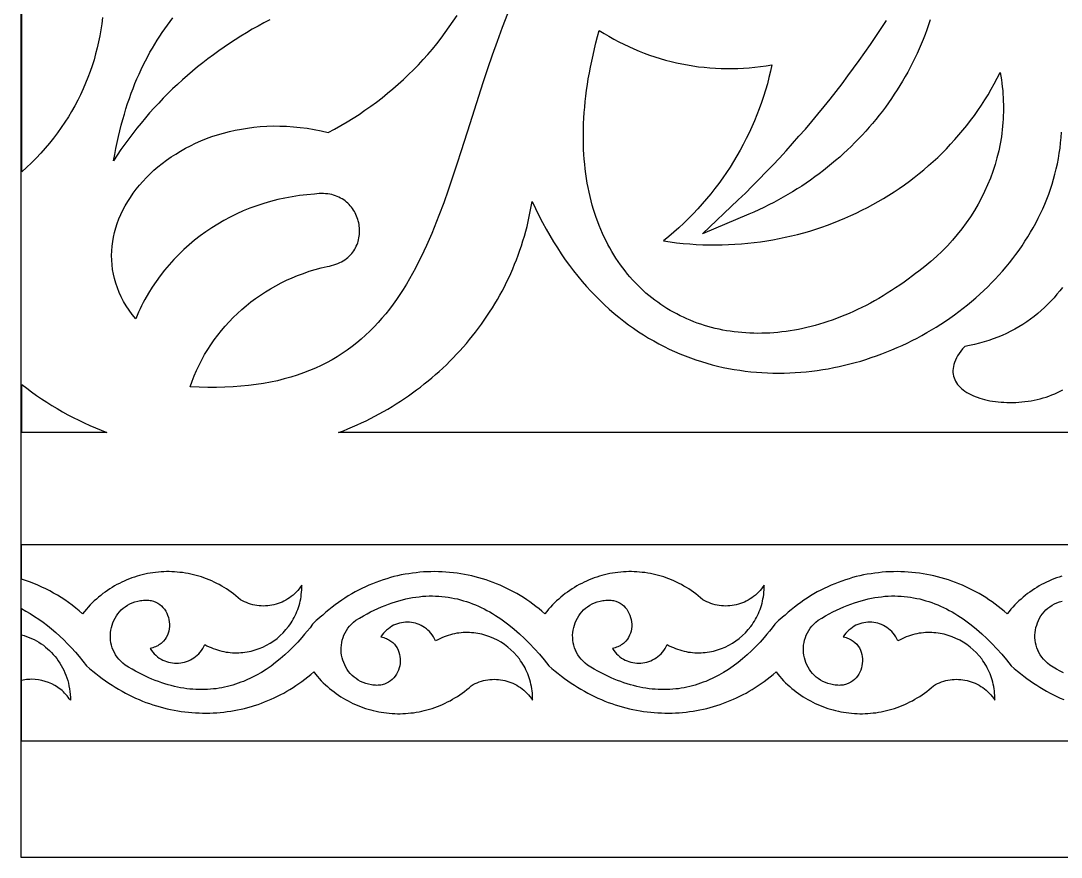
# Model space of a CAD drawing. Extents: x -445 to 570, y -1313 to 85.
# Drawn here: x -445 to -328.7, y -85 to 8.6 of the extents above; entities that cross this region are included whole.
import ezdxf

# ---------------------------------------------------------------- set-up
doc = ezdxf.new("R2010")
doc.units = 0
doc.layers.add('LAYER_1', color=18, linetype='CONTINUOUS')

msp = doc.modelspace()

# ---------------------------------------------------------------- linework, layer by layer
at = {"layer": 'LAYER_1'}
for points in [[(-445, -85), (445, -85), (445, 85), (-445, 85)], [(-380.31, 7.48), (-379.78, 7.14), (-379.24, 6.82), (-378.69, 6.51), (-378.14, 6.21), (-377.58, 5.93), (-377.02, 5.66), (-376.44, 5.4), (-375.87, 5.16), (-375.28, 4.93), (-374.69, 4.72), (-374.1, 4.52), (-373.5, 4.33), (-372.9, 4.16), (-372.29, 4), (-371.68, 3.86), (-371.07, 3.73), (-370.45, 3.61), (-369.84, 3.51), (-369.21, 3.42), (-368.59, 3.35), (-367.96, 3.29), (-367.33, 3.25), (-366.7, 3.22), (-366.07, 3.21), (-365.44, 3.21), (-364.81, 3.22), (-364.18, 3.26), (-363.54, 3.3), (-362.91, 3.36), (-362.28, 3.44), (-361.65, 3.53), (-361.02, 3.63), (-361.17, 2.92), (-361.34, 2.2), (-361.52, 1.49), (-361.72, 0.79), (-361.94, 0.09), (-362.17, -0.6), (-362.42, -1.29), (-362.68, -1.97), (-362.96, -2.65), (-363.25, -3.31), (-363.55, -3.98), (-363.87, -4.63), (-364.21, -5.28), (-364.55, -5.93), (-364.92, -6.56), (-365.29, -7.19), (-365.68, -7.81), (-366.09, -8.43), (-366.51, -9.03), (-366.94, -9.63), (-367.38, -10.22), (-367.84, -10.8), (-368.31, -11.37), (-368.8, -11.93), (-369.29, -12.48), (-369.8, -13.03), (-370.32, -13.56), (-370.86, -14.08), (-371.4, -14.6), (-371.96, -15.1), (-372.53, -15.59), (-373.12, -16.07), (-372.39, -16.18), (-371.66, -16.27), (-370.93, -16.35), (-370.2, -16.41), (-369.47, -16.46), (-368.74, -16.49), (-368.02, -16.51), (-367.29, -16.51), (-366.57, -16.51), (-365.85, -16.48), (-365.14, -16.45), (-364.42, -16.4), (-363.71, -16.33), (-363, -16.25), (-362.3, -16.16), (-361.59, -16.06), (-360.89, -15.94), (-360.2, -15.81), (-359.51, -15.66), (-358.82, -15.51), (-358.13, -15.34), (-357.45, -15.15), (-356.78, -14.96), (-356.11, -14.75), (-355.44, -14.53), (-354.78, -14.3), (-354.13, -14.05), (-353.48, -13.79), (-352.84, -13.52), (-352.2, -13.24), (-351.57, -12.95), (-350.95, -12.64), (-350.33, -12.33), (-349.72, -12), (-349.11, -11.66), (-348.52, -11.31), (-347.93, -10.94), (-347.34, -10.57), (-346.77, -10.19), (-346.2, -9.79), (-345.64, -9.38), (-345.09, -8.97), (-344.55, -8.54), (-344.02, -8.1), (-343.5, -7.65), (-342.98, -7.19), (-342.47, -6.72), (-341.98, -6.24), (-341.49, -5.75), (-341.02, -5.25), (-340.55, -4.73), (-340.09, -4.21), (-339.65, -3.68), (-339.21, -3.14), (-338.79, -2.59), (-338.37, -2.04), (-337.97, -1.47), (-337.58, -0.89), (-337.2, -0.3), (-336.84, 0.29), (-336.48, 0.9), (-336.14, 1.51), (-335.81, 2.13), (-335.49, 2.76), (-335.42, 2.36), (-335.35, 1.96), (-335.3, 1.56), (-335.25, 1.16), (-335.2, 0.76), (-335.17, 0.36), (-335.14, -0.04), (-335.13, -0.44), (-335.11, -0.84), (-335.11, -1.25), (-335.12, -1.65), (-335.13, -2.04), (-335.15, -2.44), (-335.17, -2.84), (-335.21, -3.24), (-335.25, -3.64), (-335.3, -4.03), (-335.35, -4.43), (-335.49, -5.21), (-335.65, -5.99), (-335.84, -6.77), (-336.06, -7.53), (-336.31, -8.29), (-336.58, -9.05), (-336.89, -9.79), (-337.22, -10.53), (-337.58, -11.25), (-337.96, -11.97), (-338.37, -12.67), (-338.81, -13.36), (-339.28, -14.04), (-339.77, -14.71), (-340.28, -15.36), (-340.82, -15.99), (-341.39, -16.62), (-341.98, -17.22), (-342.6, -17.81), (-343.24, -18.38), (-343.9, -18.93), (-344.59, -19.47), (-344.94, -19.73), (-345.3, -19.98), (-345.77, -20.33), (-346.23, -20.67), (-346.7, -21), (-347.17, -21.32), (-347.64, -21.63), (-348.11, -21.93), (-348.58, -22.22), (-349.06, -22.5), (-349.53, -22.77), (-350, -23.03), (-350.48, -23.28), (-350.95, -23.52), (-351.43, -23.75), (-351.9, -23.97), (-352.38, -24.18), (-352.85, -24.38), (-353.33, -24.57), (-353.8, -24.75), (-354.27, -24.93), (-354.75, -25.09), (-355.22, -25.24), (-355.69, -25.38), (-356.16, -25.52), (-356.63, -25.64), (-357.1, -25.76), (-357.56, -25.86), (-358.03, -25.96), (-358.5, -26.05), (-358.96, -26.12), (-359.42, -26.19), (-359.88, -26.25), (-360.34, -26.3), (-360.79, -26.34), (-361.25, -26.37), (-361.7, -26.39), (-362.15, -26.4), (-362.6, -26.41), (-363.04, -26.4), (-363.49, -26.39), (-363.93, -26.36), (-364.36, -26.33), (-364.8, -26.29), (-365.23, -26.24), (-365.66, -26.18), (-366.08, -26.11), (-366.51, -26.04), (-366.92, -25.95), (-367.34, -25.85), (-367.75, -25.75), (-368.16, -25.64), (-368.56, -25.52), (-368.97, -25.39), (-369.36, -25.25), (-369.75, -25.1), (-370.14, -24.95), (-370.53, -24.79), (-370.91, -24.61), (-371.28, -24.43), (-371.65, -24.24), (-372.02, -24.05), (-372.38, -23.84), (-372.74, -23.63), (-373.09, -23.4), (-373.44, -23.17), (-373.78, -22.93), (-374.11, -22.69), (-374.44, -22.43), (-374.77, -22.17), (-375.09, -21.9), (-375.4, -21.62), (-375.71, -21.33), (-376.01, -21.03), (-376.31, -20.73), (-376.6, -20.42), (-376.88, -20.1), (-377.16, -19.77), (-377.43, -19.43), (-377.69, -19.09), (-377.95, -18.74), (-378.2, -18.38), (-378.45, -18.01), (-378.68, -17.63), (-378.91, -17.25), (-379.14, -16.86), (-379.35, -16.46), (-379.56, -16.06), (-379.76, -15.64), (-379.95, -15.22), (-380.14, -14.79), (-380.32, -14.36), (-380.49, -13.92), (-380.65, -13.46), (-380.8, -13.01), (-380.95, -12.54), (-381.09, -12.07), (-381.22, -11.59), (-381.34, -11.1), (-381.45, -10.6), (-381.55, -10.1), (-381.65, -9.59), (-381.73, -9.08), (-381.81, -8.55), (-381.88, -8.02), (-381.94, -7.48), (-381.99, -6.94), (-382.03, -6.39), (-382.06, -5.83), (-382.08, -5.26), (-382.09, -4.69), (-382.09, -4.11), (-382.08, -3.52), (-382.06, -2.93), (-382.03, -2.33), (-381.99, -1.72), (-381.94, -1.1), (-381.88, -0.48), (-381.81, 0.14), (-381.73, 0.78), (-381.64, 1.42), (-381.54, 2.07), (-381.42, 2.72), (-381.3, 3.38), (-381.16, 4.05), (-381.01, 4.72), (-380.86, 5.4), (-380.69, 6.09), (-380.5, 6.78)], [(-435.37, -37.49), (-444.87, -37.49), (-444.87, -32.13), (-444.34, -32.55), (-443.79, -32.96), (-443.23, -33.36), (-442.67, -33.74), (-442.1, -34.12), (-441.52, -34.48), (-440.93, -34.83), (-440.34, -35.18), (-439.74, -35.51), (-439.14, -35.83), (-438.52, -36.13), (-437.9, -36.43), (-437.28, -36.71), (-436.65, -36.99), (-436.01, -37.25)], [(-444.94, -60.12), (-444.64, -60.2), (-444.35, -60.3), (-444.07, -60.41), (-443.79, -60.53), (-443.51, -60.66), (-443.25, -60.81), (-442.99, -60.96), (-442.73, -61.13), (-442.48, -61.3), (-442.25, -61.49), (-442.01, -61.68), (-441.79, -61.88), (-441.58, -62.1), (-441.37, -62.32), (-441.17, -62.55), (-440.98, -62.78), (-440.81, -63.03), (-440.64, -63.28), (-440.48, -63.54), (-440.33, -63.81), (-440.19, -64.08), (-440.07, -64.36), (-439.95, -64.65), (-439.85, -64.94), (-439.75, -65.24), (-439.67, -65.54), (-439.61, -65.85), (-439.55, -66.16), (-439.51, -66.48), (-439.48, -66.8), (-439.46, -67.13), (-439.46, -67.45), (-439.58, -67.28), (-439.7, -67.11), (-439.83, -66.95), (-439.96, -66.8), (-440.1, -66.65), (-440.24, -66.51), (-440.39, -66.37), (-440.54, -66.25), (-440.7, -66.12), (-440.86, -66.01), (-441.02, -65.9), (-441.19, -65.8), (-441.53, -65.61), (-441.89, -65.46), (-442.26, -65.33), (-442.63, -65.23), (-443.01, -65.16), (-443.39, -65.12), (-443.78, -65.1), (-443.98, -65.11), (-444.17, -65.12), (-444.36, -65.14), (-444.56, -65.17), (-444.75, -65.2), (-444.94, -65.25)]]:
    msp.add_lwpolyline(points, close=True, dxfattribs=at)
for points in [[(-435.87, 8.91), (-435.95, 8.23), (-436.05, 7.55), (-436.17, 6.87), (-436.3, 6.2), (-436.46, 5.53), (-436.63, 4.86), (-436.81, 4.19), (-437.02, 3.53), (-437.25, 2.87), (-437.49, 2.22), (-437.75, 1.57), (-438.03, 0.93), (-438.32, 0.29), (-438.64, -0.34), (-438.97, -0.96), (-439.32, -1.58), (-439.68, -2.19), (-440.07, -2.8), (-440.47, -3.39), (-440.89, -3.98), (-441.33, -4.56), (-441.79, -5.14), (-442.27, -5.7), (-442.76, -6.25), (-443.27, -6.8), (-443.8, -7.33), (-444.35, -7.85), (-444.87, -8.33), (-444.87, 31.62)], [(-390.57, 9.32), (-391.17, 7.79), (-391.74, 6.25), (-392.29, 4.71), (-392.82, 3.17), (-393.33, 1.63), (-393.83, 0.09), (-394.8, -2.97), (-395.75, -5.99), (-396.23, -7.48), (-396.71, -8.94), (-397.21, -10.39), (-397.71, -11.81), (-398.24, -13.21), (-398.5, -13.9), (-398.78, -14.58), (-399.05, -15.25), (-399.34, -15.92), (-399.63, -16.58), (-399.93, -17.22), (-400.23, -17.86), (-400.55, -18.49), (-400.87, -19.11), (-401.2, -19.72), (-401.54, -20.32), (-401.88, -20.91), (-402.24, -21.49), (-402.61, -22.06), (-402.99, -22.62), (-403.37, -23.16), (-403.78, -23.69), (-404.19, -24.21), (-404.61, -24.72), (-405.05, -25.21), (-405.5, -25.69), (-405.96, -26.16), (-406.44, -26.61), (-406.93, -27.05), (-407.44, -27.47), (-407.96, -27.88), (-408.49, -28.28), (-409.05, -28.66), (-409.62, -29.02), (-410.2, -29.36), (-410.8, -29.69), (-411.42, -30.01), (-412.06, -30.3), (-412.72, -30.58), (-413.39, -30.84), (-414.09, -31.08), (-414.8, -31.31), (-415.54, -31.51), (-416.29, -31.7), (-417.07, -31.86), (-417.86, -32.01), (-418.68, -32.14), (-419.52, -32.24), (-420.38, -32.33), (-421.27, -32.4), (-422.18, -32.44), (-423.11, -32.46), (-424.07, -32.46), (-425.05, -32.44), (-426.06, -32.4), (-425.84, -31.77), (-425.6, -31.16), (-425.34, -30.55), (-425.06, -29.95), (-424.76, -29.37), (-424.44, -28.79), (-424.1, -28.23), (-423.75, -27.68), (-423.37, -27.14), (-422.98, -26.62), (-422.57, -26.1), (-422.15, -25.6), (-421.71, -25.12), (-421.25, -24.65), (-420.78, -24.19), (-420.29, -23.75), (-419.79, -23.32), (-419.27, -22.9), (-418.74, -22.51), (-418.2, -22.13), (-417.64, -21.76), (-417.07, -21.41), (-416.49, -21.08), (-415.89, -20.77), (-415.29, -20.47), (-414.67, -20.2), (-414.04, -19.94), (-413.4, -19.7), (-412.75, -19.47), (-412.1, -19.27), (-411.43, -19.09), (-410.75, -18.93), (-410.49, -18.88), (-410.24, -18.82), (-410, -18.76), (-409.76, -18.68), (-409.54, -18.6), (-409.33, -18.5), (-409.13, -18.4), (-408.94, -18.29), (-408.76, -18.17), (-408.59, -18.05), (-408.43, -17.91), (-408.27, -17.77), (-408.13, -17.63), (-408, -17.48), (-407.88, -17.32), (-407.76, -17.16), (-407.66, -17), (-407.56, -16.83), (-407.48, -16.66), (-407.4, -16.48), (-407.33, -16.3), (-407.28, -16.12), (-407.23, -15.93), (-407.19, -15.74), (-407.15, -15.55), (-407.13, -15.36), (-407.12, -15.17), (-407.11, -14.98), (-407.12, -14.79), (-407.13, -14.6), (-407.15, -14.41), (-407.18, -14.22), (-407.21, -14.03), (-407.26, -13.84), (-407.31, -13.66), (-407.38, -13.47), (-407.45, -13.29), (-407.52, -13.12), (-407.61, -12.94), (-407.7, -12.77), (-407.81, -12.61), (-407.92, -12.45), (-408.03, -12.29), (-408.16, -12.14), (-408.29, -12), (-408.43, -11.86), (-408.58, -11.73), (-408.73, -11.6), (-408.89, -11.48), (-409.06, -11.37), (-409.24, -11.27), (-409.42, -11.18), (-409.62, -11.09), (-409.81, -11.02), (-410.02, -10.95), (-410.23, -10.89), (-410.45, -10.85), (-410.67, -10.81), (-410.91, -10.79), (-411.14, -10.77), (-411.39, -10.77), (-411.64, -10.78), (-411.9, -10.8), (-412.16, -10.84), (-413, -10.91), (-413.83, -11), (-414.65, -11.12), (-415.46, -11.27), (-416.27, -11.45), (-417.06, -11.66), (-417.84, -11.88), (-418.62, -12.14), (-419.38, -12.42), (-420.12, -12.72), (-420.86, -13.05), (-421.58, -13.41), (-422.29, -13.78), (-422.98, -14.18), (-423.65, -14.6), (-424.31, -15.05), (-424.95, -15.51), (-425.58, -16), (-426.19, -16.5), (-426.77, -17.03), (-427.34, -17.58), (-427.89, -18.14), (-428.42, -18.73), (-428.93, -19.33), (-429.41, -19.96), (-429.88, -20.6), (-430.32, -21.25), (-430.73, -21.93), (-431.12, -22.62), (-431.31, -22.97), (-431.49, -23.32), (-431.66, -23.68), (-431.83, -24.04), (-431.99, -24.41), (-432.14, -24.78), (-432.53, -24.3), (-432.89, -23.82), (-433.21, -23.33), (-433.5, -22.83), (-433.77, -22.33), (-434, -21.82), (-434.2, -21.31), (-434.38, -20.8), (-434.52, -20.29), (-434.64, -19.77), (-434.73, -19.25), (-434.8, -18.73), (-434.83, -18.22), (-434.84, -17.7), (-434.83, -17.18), (-434.79, -16.66), (-434.72, -16.14), (-434.63, -15.63), (-434.51, -15.12), (-434.37, -14.61), (-434.21, -14.11), (-434.02, -13.61), (-433.81, -13.12), (-433.58, -12.63), (-433.32, -12.15), (-433.04, -11.67), (-432.75, -11.2), (-432.43, -10.74), (-432.09, -10.29), (-431.73, -9.85), (-431.36, -9.41), (-430.96, -8.99), (-430.54, -8.58), (-430.11, -8.17), (-429.66, -7.78), (-429.19, -7.4), (-428.7, -7.04), (-428.2, -6.68), (-427.68, -6.35), (-427.14, -6.02), (-426.59, -5.71), (-426.03, -5.42), (-425.45, -5.14), (-424.85, -4.88), (-424.25, -4.63), (-423.62, -4.4), (-422.99, -4.19), (-422.34, -4), (-421.68, -3.83), (-421.01, -3.68), (-420.33, -3.55), (-419.64, -3.44), (-418.93, -3.35), (-418.22, -3.28), (-417.5, -3.24), (-416.76, -3.21), (-416.02, -3.22), (-415.27, -3.24), (-414.52, -3.29), (-413.75, -3.37), (-412.98, -3.47), (-412.2, -3.6), (-411.41, -3.75), (-410.62, -3.94), (-409.91, -3.56), (-409.21, -3.16), (-408.52, -2.76), (-407.84, -2.34), (-407.17, -1.91), (-406.52, -1.46), (-405.87, -1.01), (-405.23, -0.54), (-404.6, -0.06), (-403.99, 0.44), (-403.38, 0.94), (-402.79, 1.46), (-402.21, 1.99), (-401.64, 2.53), (-401.08, 3.08), (-400.54, 3.64), (-400.01, 4.21), (-399.49, 4.8), (-398.98, 5.39), (-398.49, 5.99), (-398.01, 6.61), (-397.54, 7.23), (-397.09, 7.86), (-396.65, 8.51), (-396.22, 9.16)], [(-417.15, 8.67), (-417.81, 8.32), (-418.47, 7.97), (-419.12, 7.6), (-419.76, 7.22), (-420.4, 6.84), (-421.03, 6.44), (-421.65, 6.03), (-422.26, 5.62), (-422.87, 5.19), (-423.47, 4.75), (-424.07, 4.31), (-424.66, 3.86), (-425.24, 3.39), (-425.81, 2.92), (-426.37, 2.44), (-426.93, 1.94), (-427.48, 1.44), (-428.02, 0.93), (-428.55, 0.42), (-429.07, -0.11), (-429.58, -0.65), (-430.09, -1.19), (-430.59, -1.75), (-431.07, -2.31), (-431.55, -2.88), (-432.02, -3.46), (-432.48, -4.05), (-432.93, -4.64), (-433.37, -5.25), (-433.8, -5.86), (-434.22, -6.48), (-434.63, -7.11), (-434.5, -6.41), (-434.37, -5.73), (-434.23, -5.06), (-434.08, -4.4), (-433.92, -3.76), (-433.76, -3.12), (-433.59, -2.5), (-433.42, -1.89), (-433.24, -1.29), (-433.05, -0.7), (-432.85, -0.13), (-432.65, 0.44), (-432.44, 0.99), (-432.23, 1.53), (-432.01, 2.07), (-431.78, 2.59), (-431.55, 3.1), (-431.31, 3.6), (-431.06, 4.09), (-430.81, 4.57), (-430.56, 5.04), (-430.29, 5.5), (-430.02, 5.95), (-429.75, 6.4), (-429.47, 6.83), (-429.18, 7.25), (-428.89, 7.67), (-428.6, 8.08), (-428.3, 8.48), (-427.99, 8.87)], [(-343.3, 8.65), (-343.49, 8.1), (-343.68, 7.55), (-343.88, 7.01), (-344.09, 6.47), (-344.31, 5.94), (-344.54, 5.41), (-344.78, 4.88), (-345.03, 4.36), (-345.28, 3.84), (-345.55, 3.33), (-345.82, 2.82), (-346.1, 2.31), (-346.39, 1.81), (-346.69, 1.32), (-347, 0.83), (-347.32, 0.34), (-347.64, -0.14), (-347.97, -0.62), (-348.31, -1.09), (-348.66, -1.55), (-349.02, -2.01), (-349.38, -2.47), (-349.75, -2.92), (-350.13, -3.36), (-350.52, -3.8), (-350.91, -4.23), (-351.31, -4.65), (-351.72, -5.07), (-352.14, -5.49), (-352.56, -5.89), (-352.99, -6.29), (-353.43, -6.69), (-353.88, -7.08), (-354.33, -7.46), (-354.79, -7.83), (-355.25, -8.2), (-355.73, -8.56), (-356.21, -8.91), (-356.69, -9.26), (-357.18, -9.6), (-357.68, -9.93), (-358.19, -10.26), (-358.7, -10.58), (-359.22, -10.89), (-359.74, -11.19), (-360.27, -11.48), (-360.81, -11.77), (-361.35, -12.05), (-361.9, -12.32), (-362.46, -12.58), (-363.02, -12.84), (-363.58, -13.08), (-368.76, -15.29), (-364.77, -11.47), (-363.98, -10.71), (-363.2, -9.94), (-362.43, -9.16), (-361.67, -8.38), (-360.91, -7.59), (-360.17, -6.8), (-359.43, -5.99), (-358.7, -5.19), (-357.98, -4.37), (-357.27, -3.55), (-356.56, -2.72), (-355.87, -1.89), (-355.18, -1.05), (-354.5, -0.2), (-353.83, 0.65), (-353.17, 1.51), (-352.52, 2.38), (-351.88, 3.25), (-351.25, 4.13), (-350.62, 5.01), (-350, 5.9), (-349.4, 6.79), (-348.8, 7.69), (-348.21, 8.6)], [(-255.51, -37.49), (-409.46, -37.5), (-408.93, -37.3), (-408.42, -37.09), (-407.9, -36.87), (-407.4, -36.65), (-406.89, -36.42), (-406.39, -36.18), (-405.89, -35.93), (-405.4, -35.68), (-404.92, -35.41), (-404.43, -35.15), (-403.95, -34.87), (-403.48, -34.59), (-403.01, -34.3), (-402.55, -34), (-402.09, -33.69), (-401.64, -33.38), (-401.19, -33.07), (-400.75, -32.74), (-400.31, -32.41), (-399.88, -32.07), (-399.46, -31.73), (-399.04, -31.38), (-398.62, -31.02), (-398.21, -30.66), (-397.81, -30.29), (-397.41, -29.91), (-397.03, -29.53), (-396.64, -29.14), (-396.26, -28.75), (-395.89, -28.35), (-395.53, -27.94), (-395.17, -27.53), (-394.82, -27.11), (-394.48, -26.69), (-394.14, -26.26), (-393.81, -25.82), (-393.49, -25.38), (-393.17, -24.94), (-392.87, -24.49), (-392.57, -24.03), (-392.27, -23.57), (-391.99, -23.1), (-391.71, -22.63), (-391.44, -22.15), (-391.18, -21.67), (-390.92, -21.19), (-390.68, -20.69), (-390.44, -20.2), (-390.21, -19.7), (-389.99, -19.19), (-389.78, -18.68), (-389.57, -18.17), (-389.38, -17.65), (-389.19, -17.12), (-389.02, -16.6), (-388.85, -16.06), (-388.69, -15.53), (-388.54, -14.99), (-388.39, -14.44), (-388.26, -13.89), (-388.14, -13.34), (-388.03, -12.78), (-387.92, -12.22), (-387.83, -11.66), (-387.45, -12.46), (-387.07, -13.24), (-386.67, -14), (-386.27, -14.74), (-385.85, -15.46), (-385.43, -16.16), (-385, -16.85), (-384.56, -17.52), (-384.11, -18.17), (-383.65, -18.8), (-383.18, -19.41), (-382.71, -20.01), (-382.23, -20.59), (-381.74, -21.15), (-381.24, -21.7), (-380.74, -22.22), (-380.23, -22.74), (-379.71, -23.23), (-379.19, -23.71), (-378.66, -24.17), (-378.13, -24.61), (-377.58, -25.04), (-377.04, -25.45), (-376.49, -25.84), (-375.93, -26.22), (-375.37, -26.59), (-374.8, -26.93), (-374.23, -27.26), (-373.65, -27.58), (-373.07, -27.88), (-372.48, -28.17), (-371.9, -28.44), (-371.3, -28.69), (-370.71, -28.93), (-370.11, -29.16), (-369.51, -29.37), (-368.9, -29.57), (-368.3, -29.75), (-367.69, -29.92), (-367.08, -30.07), (-366.46, -30.21), (-365.85, -30.33), (-365.23, -30.45), (-364.61, -30.54), (-363.99, -30.63), (-363.37, -30.7), (-362.75, -30.76), (-362.13, -30.8), (-361.51, -30.83), (-360.89, -30.85), (-360.27, -30.86), (-359.64, -30.85), (-359.02, -30.83), (-358.4, -30.8), (-357.78, -30.76), (-357.16, -30.7), (-356.55, -30.63), (-355.93, -30.55), (-355.32, -30.46), (-354.7, -30.36), (-354.09, -30.24), (-353.48, -30.12), (-352.88, -29.98), (-352.28, -29.83), (-351.68, -29.67), (-351.08, -29.5), (-350.49, -29.32), (-349.9, -29.12), (-349.31, -28.92), (-348.73, -28.71), (-348.15, -28.48), (-347.58, -28.25), (-347.01, -28), (-346.44, -27.75), (-345.88, -27.49), (-345.33, -27.21), (-344.78, -26.93), (-344.23, -26.64), (-343.7, -26.33), (-343.16, -26.02), (-342.64, -25.7), (-342.12, -25.37), (-341.61, -25.03), (-341.1, -24.69), (-340.6, -24.33), (-340.11, -23.97), (-339.62, -23.6), (-339.15, -23.21), (-338.68, -22.83), (-338.21, -22.43), (-337.76, -22.02), (-337.32, -21.61), (-336.88, -21.19), (-336.45, -20.77), (-336.03, -20.33), (-335.62, -19.89), (-335.23, -19.44), (-334.83, -18.98), (-334.45, -18.52), (-334.08, -18.05), (-333.72, -17.58), (-333.37, -17.09), (-333.03, -16.6), (-332.71, -16.11), (-332.39, -15.61), (-332.08, -15.1), (-331.79, -14.59), (-331.5, -14.07), (-331.23, -13.54), (-330.97, -13.01), (-330.73, -12.48), (-330.49, -11.94), (-330.27, -11.39), (-330.06, -10.84), (-329.86, -10.29), (-329.68, -9.72), (-329.51, -9.16), (-329.36, -8.59), (-329.21, -8.02), (-329.09, -7.44), (-328.97, -6.86), (-328.87, -6.27), (-328.79, -5.68), (-328.72, -5.08), (-328.67, -4.49), (-328.63, -3.89)], [(-328.51, -21.26), (-328.81, -21.65), (-329.13, -22.04), (-329.46, -22.43), (-329.8, -22.8), (-330.15, -23.16), (-330.52, -23.51), (-330.89, -23.85), (-331.28, -24.19), (-331.68, -24.51), (-332.09, -24.82), (-332.51, -25.11), (-332.94, -25.4), (-333.39, -25.67), (-333.84, -25.93), (-334.3, -26.18), (-334.78, -26.41), (-335.26, -26.63), (-335.75, -26.84), (-336.25, -27.03), (-336.76, -27.21), (-337.28, -27.37), (-337.81, -27.51), (-338.35, -27.64), (-338.9, -27.76), (-339.45, -27.86), (-339.68, -28.13), (-339.89, -28.39), (-340.08, -28.66), (-340.24, -28.91), (-340.38, -29.16), (-340.49, -29.41), (-340.59, -29.65), (-340.66, -29.89), (-340.72, -30.12), (-340.75, -30.34), (-340.77, -30.56), (-340.76, -30.78), (-340.74, -30.99), (-340.7, -31.19), (-340.64, -31.39), (-340.56, -31.58), (-340.47, -31.76), (-340.37, -31.94), (-340.24, -32.11), (-340.11, -32.28), (-339.96, -32.43), (-339.79, -32.59), (-339.61, -32.73), (-339.42, -32.87), (-339.22, -33.01), (-339, -33.13), (-338.78, -33.25), (-338.54, -33.36), (-338.29, -33.47), (-338.04, -33.56), (-337.77, -33.65), (-337.5, -33.74), (-337.22, -33.81), (-336.93, -33.88), (-336.63, -33.94), (-336.33, -33.99), (-336.02, -34.04), (-335.7, -34.08), (-335.38, -34.1), (-335.06, -34.12), (-334.73, -34.14), (-334.4, -34.14), (-334.07, -34.14), (-333.73, -34.13), (-333.39, -34.11), (-333.05, -34.08), (-332.71, -34.04), (-332.37, -33.99), (-332.03, -33.94), (-331.69, -33.87), (-331.36, -33.8), (-331.02, -33.72), (-330.69, -33.63), (-330.35, -33.53), (-330.03, -33.42), (-329.7, -33.3), (-329.38, -33.17), (-329.07, -33.03), (-328.76, -32.88), (-328.46, -32.72)], [(-328.6, -53.57), (-328.89, -53.67), (-329.18, -53.76), (-329.47, -53.87), (-329.75, -53.98), (-330.03, -54.11), (-330.31, -54.23), (-330.59, -54.37), (-330.86, -54.51), (-331.13, -54.66), (-331.4, -54.82), (-331.66, -54.98), (-331.92, -55.16), (-332.17, -55.34), (-332.42, -55.52), (-332.67, -55.72), (-332.92, -55.92), (-333.15, -56.13), (-333.39, -56.34), (-333.62, -56.56), (-333.84, -56.79), (-334.06, -57.03), (-334.28, -57.27), (-334.49, -57.52), (-334.69, -57.78), (-335.02, -57.49), (-335.36, -57.22), (-335.69, -56.95), (-336.04, -56.69), (-336.38, -56.44), (-336.74, -56.2), (-337.09, -55.96), (-337.46, -55.74), (-337.82, -55.52), (-338.19, -55.32), (-338.57, -55.12), (-338.94, -54.93), (-339.32, -54.75), (-339.71, -54.58), (-340.1, -54.42), (-340.49, -54.26), (-340.88, -54.12), (-341.28, -53.99), (-341.68, -53.86), (-342.08, -53.74), (-342.48, -53.64), (-342.89, -53.54), (-343.29, -53.45), (-343.7, -53.37), (-344.11, -53.3), (-344.52, -53.24), (-344.94, -53.19), (-345.35, -53.14), (-345.77, -53.11), (-346.18, -53.08), (-346.6, -53.07), (-347.01, -53.06), (-347.43, -53.07), (-347.85, -53.08), (-348.26, -53.1), (-348.68, -53.13), (-349.1, -53.18), (-349.51, -53.23), (-349.92, -53.29), (-350.34, -53.36), (-350.75, -53.43), (-351.16, -53.52), (-351.57, -53.62), (-351.98, -53.73), (-352.38, -53.85), (-352.79, -53.97), (-353.19, -54.11), (-353.59, -54.26), (-353.99, -54.41), (-354.38, -54.58), (-354.77, -54.75), (-355.16, -54.94), (-355.55, -55.13), (-355.93, -55.33), (-356.31, -55.55), (-356.68, -55.77), (-357.05, -56.01), (-357.42, -56.25), (-357.78, -56.5), (-358.14, -56.77), (-358.49, -57.04), (-358.84, -57.32), (-359.19, -57.61), (-359.53, -57.92), (-359.82, -58.16), (-360.13, -58.4), (-360.27, -58.53), (-360.42, -58.66), (-360.55, -58.79), (-360.67, -58.94), (-360.97, -59.33), (-361.26, -59.7), (-361.57, -60.07), (-361.87, -60.43), (-362.34, -60.95), (-362.81, -61.44), (-363.29, -61.92), (-363.78, -62.38), (-364.29, -62.81), (-364.8, -63.23), (-365.33, -63.62), (-365.86, -63.99), (-366.41, -64.33), (-366.96, -64.65), (-367.53, -64.94), (-368.11, -65.21), (-368.4, -65.33), (-368.69, -65.44), (-368.99, -65.55), (-369.29, -65.65), (-369.59, -65.75), (-369.89, -65.83), (-370.2, -65.91), (-370.51, -65.98), (-370.82, -66.04), (-371.14, -66.1), (-371.45, -66.15), (-371.77, -66.18), (-372.09, -66.21), (-372.42, -66.24), (-372.74, -66.25), (-373.07, -66.25), (-373.4, -66.25), (-373.73, -66.24), (-374.07, -66.22), (-374.41, -66.19), (-374.75, -66.15), (-375.09, -66.1), (-375.43, -66.04), (-375.78, -65.97), (-376.13, -65.89), (-376.48, -65.81), (-376.83, -65.71), (-377.19, -65.6), (-377.55, -65.49), (-377.91, -65.36), (-378.27, -65.22), (-378.63, -65.07), (-379, -64.92), (-379.37, -64.75), (-379.74, -64.57), (-380.11, -64.38), (-380.49, -64.18), (-380.87, -63.97), (-381.25, -63.74), (-381.63, -63.51), (-381.89, -63.31), (-382.13, -63.09), (-382.34, -62.86), (-382.53, -62.62), (-382.7, -62.37), (-382.85, -62.11), (-382.97, -61.85), (-383.08, -61.58), (-383.16, -61.3), (-383.22, -61.02), (-383.26, -60.73), (-383.28, -60.45), (-383.29, -60.16), (-383.27, -59.88), (-383.23, -59.59), (-383.17, -59.32), (-383.1, -59.04), (-383, -58.77), (-382.89, -58.51), (-382.76, -58.26), (-382.61, -58.01), (-382.45, -57.78), (-382.27, -57.56), (-382.07, -57.35), (-381.85, -57.16), (-381.62, -56.98), (-381.38, -56.82), (-381.11, -56.67), (-380.83, -56.55), (-380.54, -56.45), (-380.23, -56.36), (-379.91, -56.3), (-379.75, -56.28), (-379.59, -56.25), (-379.43, -56.24), (-379.28, -56.24), (-379.14, -56.24), (-378.99, -56.25), (-378.85, -56.27), (-378.71, -56.3), (-378.45, -56.37), (-378.21, -56.47), (-377.98, -56.59), (-377.77, -56.73), (-377.58, -56.89), (-377.4, -57.08), (-377.24, -57.27), (-377.11, -57.49), (-376.99, -57.71), (-376.89, -57.94), (-376.81, -58.19), (-376.74, -58.43), (-376.7, -58.69), (-376.69, -58.94), (-376.69, -59.2), (-376.71, -59.45), (-376.76, -59.7), (-376.83, -59.94), (-376.92, -60.18), (-377.03, -60.41), (-377.17, -60.63), (-377.33, -60.83), (-377.52, -61.02), (-377.62, -61.1), (-377.73, -61.19), (-377.85, -61.26), (-377.97, -61.34), (-378.1, -61.4), (-378.23, -61.47), (-378.37, -61.52), (-378.52, -61.57), (-378.68, -61.62), (-378.84, -61.65), (-378.69, -61.87), (-378.54, -62.07), (-378.37, -62.25), (-378.2, -62.42), (-378.01, -62.58), (-377.82, -62.72), (-377.62, -62.84), (-377.42, -62.95), (-377.21, -63.04), (-376.99, -63.12), (-376.77, -63.19), (-376.55, -63.24), (-376.33, -63.27), (-376.1, -63.29), (-375.88, -63.3), (-375.65, -63.29), (-375.43, -63.27), (-375.2, -63.23), (-374.98, -63.18), (-374.77, -63.11), (-374.55, -63.03), (-374.35, -62.93), (-374.14, -62.83), (-373.95, -62.7), (-373.76, -62.57), (-373.58, -62.41), (-373.41, -62.25), (-373.25, -62.07), (-373.1, -61.88), (-372.96, -61.67), (-372.83, -61.45), (-372.72, -61.22), (-372.49, -61.34), (-372.25, -61.46), (-372.02, -61.56), (-371.78, -61.66), (-371.55, -61.74), (-371.31, -61.82), (-371.07, -61.89), (-370.83, -61.95), (-370.6, -62.01), (-370.36, -62.05), (-370.12, -62.08), (-369.88, -62.11), (-369.64, -62.13), (-369.4, -62.14), (-369.17, -62.14), (-368.93, -62.14), (-368.7, -62.12), (-368.46, -62.1), (-368.23, -62.08), (-368, -62.04), (-367.77, -62), (-367.55, -61.95), (-367.1, -61.82), (-366.66, -61.67), (-366.23, -61.49), (-365.82, -61.29), (-365.41, -61.06), (-365.03, -60.8), (-364.66, -60.53), (-364.3, -60.22), (-363.97, -59.9), (-363.65, -59.55), (-363.36, -59.19), (-363.22, -59), (-363.09, -58.8), (-362.96, -58.6), (-362.84, -58.39), (-362.72, -58.19), (-362.62, -57.97), (-362.51, -57.75), (-362.42, -57.53), (-362.33, -57.3), (-362.25, -57.07), (-362.18, -56.84), (-362.11, -56.6), (-362.06, -56.35), (-362.01, -56.11), (-361.96, -55.86), (-361.93, -55.6), (-361.9, -55.35), (-361.89, -55.09), (-361.88, -54.82), (-361.88, -54.56), (-362.02, -54.77), (-362.17, -54.97), (-362.34, -55.17), (-362.5, -55.35), (-362.68, -55.53), (-362.86, -55.69), (-363.05, -55.84), (-363.25, -55.99), (-363.45, -56.12), (-363.66, -56.25), (-363.87, -56.36), (-364.09, -56.46), (-364.31, -56.56), (-364.53, -56.64), (-364.76, -56.71), (-364.99, -56.77), (-365.22, -56.82), (-365.46, -56.86), (-365.7, -56.89), (-365.93, -56.9), (-366.17, -56.91), (-366.41, -56.9), (-366.65, -56.89), (-366.89, -56.86), (-367.13, -56.82), (-367.37, -56.76), (-367.6, -56.7), (-367.84, -56.62), (-368.07, -56.53), (-368.3, -56.43), (-368.52, -56.32), (-368.75, -56.2), (-369, -55.98), (-369.25, -55.77), (-369.5, -55.56), (-369.76, -55.37), (-370.03, -55.18), (-370.29, -55), (-370.56, -54.83), (-370.84, -54.67), (-371.11, -54.51), (-371.39, -54.37), (-371.67, -54.23), (-371.96, -54.1), (-372.24, -53.97), (-372.53, -53.86), (-372.82, -53.75), (-373.11, -53.65), (-373.41, -53.56), (-373.7, -53.48), (-374, -53.4), (-374.3, -53.33), (-374.6, -53.27), (-374.9, -53.22), (-375.2, -53.17), (-375.5, -53.14), (-375.81, -53.11), (-376.11, -53.08), (-376.41, -53.07), (-376.71, -53.06), (-377.02, -53.06), (-377.32, -53.07), (-377.62, -53.09), (-377.92, -53.11), (-378.23, -53.14), (-378.53, -53.18), (-378.82, -53.23), (-379.12, -53.28), (-379.42, -53.35), (-379.72, -53.41), (-380.01, -53.49), (-380.3, -53.57), (-380.59, -53.67), (-380.88, -53.76), (-381.16, -53.87), (-381.45, -53.98), (-381.73, -54.11), (-382.01, -54.23), (-382.28, -54.37), (-382.56, -54.51), (-382.83, -54.66), (-383.09, -54.82), (-383.35, -54.98), (-383.61, -55.16), (-383.87, -55.34), (-384.12, -55.52), (-384.37, -55.72), (-384.61, -55.92), (-384.85, -56.13), (-385.09, -56.34), (-385.32, -56.56), (-385.54, -56.79), (-385.76, -57.03), (-385.98, -57.27), (-386.19, -57.52), (-386.39, -57.78), (-386.72, -57.49), (-387.05, -57.22), (-387.39, -56.95), (-387.73, -56.69), (-388.08, -56.44), (-388.43, -56.2), (-388.79, -55.96), (-389.15, -55.74), (-389.52, -55.52), (-389.89, -55.32), (-390.26, -55.12), (-390.64, -54.93), (-391.02, -54.75), (-391.41, -54.58), (-391.79, -54.42), (-392.18, -54.26), (-392.58, -54.12), (-392.97, -53.99), (-393.37, -53.86), (-393.77, -53.74), (-394.18, -53.64), (-394.58, -53.54), (-394.99, -53.45), (-395.4, -53.37), (-395.81, -53.3), (-396.22, -53.24), (-396.63, -53.19), (-397.05, -53.14), (-397.46, -53.11), (-397.88, -53.08), (-398.29, -53.07), (-398.71, -53.06), (-399.13, -53.07), (-399.54, -53.08), (-399.96, -53.1), (-400.38, -53.13), (-400.79, -53.18), (-401.21, -53.23), (-401.62, -53.29), (-402.03, -53.36), (-402.45, -53.43), (-402.86, -53.52), (-403.27, -53.62), (-403.67, -53.73), (-404.08, -53.85), (-404.48, -53.97), (-404.89, -54.11), (-405.29, -54.26), (-405.68, -54.41), (-406.08, -54.58), (-406.47, -54.75), (-406.86, -54.94), (-407.24, -55.13), (-407.62, -55.33), (-408, -55.55), (-408.38, -55.77), (-408.75, -56.01), (-409.11, -56.25), (-409.48, -56.5), (-409.84, -56.77), (-410.19, -57.04), (-410.54, -57.32), (-410.88, -57.61), (-411.22, -57.92), (-411.52, -58.16), (-411.82, -58.4), (-411.97, -58.53), (-412.11, -58.66), (-412.25, -58.79), (-412.37, -58.94), (-412.66, -59.33), (-412.96, -59.7), (-413.26, -60.07), (-413.57, -60.43), (-414.03, -60.95), (-414.5, -61.44), (-414.99, -61.92), (-415.48, -62.38), (-415.98, -62.81), (-416.5, -63.23), (-417.02, -63.62), (-417.56, -63.99), (-418.1, -64.33), (-418.66, -64.65), (-419.23, -64.94), (-419.8, -65.21), (-420.09, -65.33), (-420.39, -65.44), (-420.68, -65.55), (-420.98, -65.65), (-421.29, -65.75), (-421.59, -65.83), (-421.9, -65.91), (-422.21, -65.98), (-422.52, -66.04), (-422.83, -66.1), (-423.15, -66.15), (-423.47, -66.18), (-423.79, -66.21), (-424.11, -66.24), (-424.44, -66.25), (-424.77, -66.25), (-425.1, -66.25), (-425.43, -66.24), (-425.76, -66.22), (-426.1, -66.19), (-426.44, -66.15), (-426.78, -66.1), (-427.13, -66.04), (-427.48, -65.97), (-427.82, -65.89), (-428.18, -65.81), (-428.53, -65.71), (-428.89, -65.6), (-429.24, -65.49), (-429.6, -65.36), (-429.97, -65.22), (-430.33, -65.07), (-430.7, -64.92), (-431.07, -64.75), (-431.44, -64.57), (-431.81, -64.38), (-432.19, -64.18), (-432.56, -63.97), (-432.94, -63.74), (-433.33, -63.51), (-433.59, -63.31), (-433.82, -63.09), (-434.04, -62.86), (-434.23, -62.62), (-434.4, -62.37), (-434.54, -62.11), (-434.67, -61.85), (-434.77, -61.58), (-434.86, -61.3), (-434.92, -61.02), (-434.96, -60.73), (-434.98, -60.45), (-434.98, -60.16), (-434.96, -59.88), (-434.93, -59.59), (-434.87, -59.32), (-434.79, -59.04), (-434.7, -58.77), (-434.59, -58.51), (-434.46, -58.26), (-434.31, -58.01), (-434.15, -57.78), (-433.96, -57.56), (-433.77, -57.35), (-433.55, -57.16), (-433.32, -56.98), (-433.07, -56.82), (-432.81, -56.67), (-432.53, -56.55), (-432.24, -56.45), (-431.93, -56.36), (-431.61, -56.3), (-431.45, -56.28), (-431.29, -56.25), (-431.13, -56.24), (-430.98, -56.24), (-430.83, -56.24), (-430.69, -56.25), (-430.55, -56.27), (-430.41, -56.3), (-430.15, -56.37), (-429.91, -56.47), (-429.68, -56.59), (-429.47, -56.73), (-429.27, -56.89), (-429.1, -57.08), (-428.94, -57.27), (-428.8, -57.49), (-428.68, -57.71), (-428.58, -57.94), (-428.5, -58.19), (-428.44, -58.43), (-428.4, -58.69), (-428.38, -58.94), (-428.38, -59.2), (-428.41, -59.45), (-428.45, -59.7), (-428.52, -59.94), (-428.61, -60.18), (-428.73, -60.41), (-428.87, -60.63), (-429.03, -60.83), (-429.22, -61.02), (-429.32, -61.1), (-429.43, -61.19), (-429.55, -61.26), (-429.67, -61.34), (-429.8, -61.4), (-429.93, -61.47), (-430.07, -61.52), (-430.22, -61.57), (-430.37, -61.62), (-430.53, -61.65), (-430.39, -61.87), (-430.23, -62.07), (-430.07, -62.25), (-429.89, -62.42), (-429.71, -62.58), (-429.52, -62.72), (-429.32, -62.84), (-429.11, -62.95), (-428.9, -63.04), (-428.69, -63.12), (-428.47, -63.19), (-428.25, -63.24), (-428.02, -63.27), (-427.8, -63.29), (-427.57, -63.3), (-427.35, -63.29), (-427.12, -63.27), (-426.9, -63.23), (-426.68, -63.18), (-426.46, -63.11), (-426.25, -63.03), (-426.04, -62.93), (-425.84, -62.83), (-425.65, -62.7), (-425.46, -62.57), (-425.28, -62.41), (-425.11, -62.25), (-424.95, -62.07), (-424.8, -61.88), (-424.66, -61.67), (-424.53, -61.45), (-424.42, -61.22), (-424.18, -61.34), (-423.95, -61.46), (-423.72, -61.56), (-423.48, -61.66), (-423.24, -61.74), (-423.01, -61.82), (-422.77, -61.89), (-422.53, -61.95), (-422.29, -62.01), (-422.05, -62.05), (-421.81, -62.08), (-421.58, -62.11), (-421.34, -62.13), (-421.1, -62.14), (-420.86, -62.14), (-420.63, -62.14), (-420.39, -62.12), (-420.16, -62.1), (-419.93, -62.08), (-419.7, -62.04), (-419.47, -62), (-419.24, -61.95), (-418.79, -61.82), (-418.36, -61.67), (-417.93, -61.49), (-417.51, -61.29), (-417.11, -61.06), (-416.72, -60.8), (-416.35, -60.53), (-416, -60.22), (-415.66, -59.9), (-415.35, -59.55), (-415.05, -59.19), (-414.91, -59), (-414.78, -58.8), (-414.66, -58.6), (-414.53, -58.39), (-414.42, -58.19), (-414.31, -57.97), (-414.21, -57.75), (-414.12, -57.53), (-414.03, -57.3), (-413.95, -57.07), (-413.88, -56.84), (-413.81, -56.6), (-413.75, -56.35), (-413.7, -56.11), (-413.66, -55.86), (-413.63, -55.6), (-413.6, -55.35), (-413.58, -55.09), (-413.57, -54.82), (-413.57, -54.56), (-413.72, -54.77), (-413.87, -54.97), (-414.03, -55.17), (-414.2, -55.35), (-414.38, -55.53), (-414.56, -55.69), (-414.75, -55.84), (-414.95, -55.99), (-415.15, -56.12), (-415.36, -56.25), (-415.57, -56.36), (-415.78, -56.46), (-416, -56.56), (-416.23, -56.64), (-416.46, -56.71), (-416.69, -56.77), (-416.92, -56.82), (-417.15, -56.86), (-417.39, -56.89), (-417.63, -56.9), (-417.87, -56.91), (-418.11, -56.9), (-418.35, -56.89), (-418.59, -56.86), (-418.83, -56.82), (-419.06, -56.76), (-419.3, -56.7), (-419.53, -56.62), (-419.77, -56.53), (-419.99, -56.43), (-420.22, -56.32), (-420.44, -56.2), (-420.69, -55.98), (-420.94, -55.77), (-421.2, -55.56), (-421.46, -55.37), (-421.72, -55.18), (-421.99, -55), (-422.26, -54.83), (-422.53, -54.67), (-422.81, -54.51), (-423.09, -54.37), (-423.37, -54.23), (-423.65, -54.1), (-423.94, -53.97), (-424.23, -53.86), (-424.52, -53.75), (-424.81, -53.65), (-425.11, -53.56), (-425.4, -53.48), (-425.7, -53.4), (-426, -53.33), (-426.3, -53.27), (-426.6, -53.22), (-426.9, -53.17), (-427.2, -53.14), (-427.5, -53.11), (-427.8, -53.08), (-428.11, -53.07), (-428.41, -53.06), (-428.71, -53.06), (-429.02, -53.07), (-429.32, -53.09), (-429.62, -53.11), (-429.92, -53.14), (-430.22, -53.18), (-430.52, -53.23), (-430.82, -53.28), (-431.12, -53.35), (-431.41, -53.41), (-431.71, -53.49), (-432, -53.57), (-432.29, -53.67), (-432.58, -53.76), (-432.86, -53.87), (-433.14, -53.98), (-433.43, -54.11), (-433.7, -54.23), (-433.98, -54.37), (-434.25, -54.51), (-434.52, -54.66), (-434.79, -54.82), (-435.05, -54.98), (-435.31, -55.16), (-435.57, -55.34), (-435.82, -55.52), (-436.06, -55.72), (-436.31, -55.92), (-436.55, -56.13), (-436.78, -56.34), (-437.01, -56.56), (-437.24, -56.79), (-437.46, -57.03), (-437.67, -57.27), (-437.88, -57.52), (-438.09, -57.78), (-438.47, -57.45), (-438.86, -57.13), (-439.26, -56.82), (-439.66, -56.52), (-440.07, -56.23), (-440.49, -55.96), (-440.91, -55.7), (-441.34, -55.45), (-441.77, -55.21), (-442.21, -54.99), (-442.66, -54.78), (-443.11, -54.58), (-443.56, -54.39), (-444.02, -54.21), (-444.48, -54.05), (-444.94, -53.9), (-444.94, -50.01), (-413.57, -50.01), (-361.87, -50.01), (-310.18, -50.01)], [(-310.18, -72.01), (-361.87, -72.01), (-413.57, -72.01), (-444.94, -72.01), (-444.94, -57.2), (-444.44, -57.47), (-443.94, -57.75), (-443.46, -58.06), (-442.97, -58.38), (-442.5, -58.72), (-442.03, -59.08), (-441.56, -59.46), (-441.1, -59.86), (-440.65, -60.27), (-440.2, -60.7), (-439.76, -61.14), (-439.33, -61.6), (-438.9, -62.08), (-438.47, -62.56), (-438.06, -63.07), (-437.65, -63.58), (-437.3, -63.89), (-436.95, -64.19), (-436.6, -64.47), (-436.25, -64.75), (-435.89, -65.02), (-435.53, -65.28), (-435.16, -65.53), (-434.8, -65.77), (-434.43, -66), (-434.06, -66.22), (-433.68, -66.44), (-433.3, -66.64), (-432.92, -66.84), (-432.54, -67.02), (-432.16, -67.2), (-431.77, -67.37), (-431.39, -67.53), (-431, -67.68), (-430.61, -67.82), (-430.22, -67.95), (-429.83, -68.07), (-429.43, -68.19), (-429.04, -68.3), (-428.64, -68.39), (-428.25, -68.48), (-427.85, -68.56), (-427.45, -68.63), (-427.05, -68.69), (-426.66, -68.75), (-426.26, -68.79), (-425.86, -68.83), (-425.46, -68.85), (-425.06, -68.87), (-424.67, -68.88), (-424.27, -68.89), (-423.88, -68.88), (-423.48, -68.86), (-423.09, -68.84), (-422.69, -68.81), (-422.3, -68.77), (-421.91, -68.72), (-421.52, -68.66), (-421.13, -68.6), (-420.75, -68.52), (-420.36, -68.44), (-419.98, -68.35), (-419.6, -68.25), (-419.22, -68.15), (-418.85, -68.03), (-418.47, -67.91), (-418.1, -67.78), (-417.73, -67.64), (-417.37, -67.49), (-417.01, -67.34), (-416.65, -67.17), (-416.29, -67), (-415.94, -66.82), (-415.59, -66.64), (-415.24, -66.44), (-414.9, -66.24), (-414.56, -66.03), (-414.23, -65.81), (-413.9, -65.58), (-413.57, -65.35), (-413.23, -65.09), (-412.9, -64.83), (-412.57, -64.56), (-412.25, -64.28), (-412.04, -64.53), (-411.83, -64.78), (-411.62, -65.02), (-411.4, -65.26), (-411.17, -65.49), (-410.94, -65.71), (-410.7, -65.92), (-410.47, -66.13), (-410.22, -66.33), (-409.97, -66.52), (-409.72, -66.7), (-409.47, -66.88), (-409.21, -67.05), (-408.95, -67.21), (-408.68, -67.37), (-408.41, -67.52), (-408.14, -67.66), (-407.86, -67.8), (-407.59, -67.92), (-407.31, -68.04), (-407.02, -68.15), (-406.74, -68.26), (-406.45, -68.36), (-406.16, -68.45), (-405.87, -68.53), (-405.58, -68.61), (-405.28, -68.67), (-404.98, -68.73), (-404.69, -68.79), (-404.39, -68.83), (-404.09, -68.87), (-403.79, -68.9), (-403.49, -68.93), (-403.19, -68.94), (-402.88, -68.95), (-402.58, -68.95), (-402.28, -68.94), (-401.98, -68.93), (-401.68, -68.9), (-401.37, -68.87), (-401.07, -68.84), (-400.77, -68.79), (-400.47, -68.74), (-400.17, -68.68), (-399.88, -68.61), (-399.58, -68.53), (-399.29, -68.45), (-398.99, -68.36), (-398.7, -68.26), (-398.41, -68.15), (-398.12, -68.03), (-397.84, -67.91), (-397.56, -67.78), (-397.27, -67.64), (-397, -67.5), (-396.72, -67.34), (-396.45, -67.18), (-396.18, -67.01), (-395.91, -66.83), (-395.65, -66.64), (-395.39, -66.45), (-395.14, -66.25), (-394.88, -66.04), (-394.64, -65.82), (-394.41, -65.69), (-394.19, -65.58), (-393.96, -65.48), (-393.73, -65.39), (-393.49, -65.31), (-393.26, -65.25), (-393.02, -65.2), (-392.78, -65.16), (-392.54, -65.13), (-392.3, -65.11), (-392.06, -65.1), (-391.82, -65.11), (-391.59, -65.13), (-391.35, -65.15), (-391.11, -65.19), (-390.88, -65.24), (-390.65, -65.3), (-390.42, -65.37), (-390.2, -65.46), (-389.98, -65.55), (-389.76, -65.65), (-389.55, -65.77), (-389.34, -65.89), (-389.14, -66.02), (-388.94, -66.17), (-388.75, -66.32), (-388.57, -66.49), (-388.4, -66.66), (-388.23, -66.85), (-388.06, -67.04), (-387.91, -67.24), (-387.77, -67.45), (-387.77, -67.19), (-387.78, -66.93), (-387.79, -66.67), (-387.82, -66.41), (-387.85, -66.15), (-387.9, -65.9), (-387.95, -65.66), (-388, -65.42), (-388.07, -65.18), (-388.14, -64.94), (-388.22, -64.71), (-388.31, -64.48), (-388.4, -64.26), (-388.51, -64.04), (-388.61, -63.83), (-388.73, -63.62), (-388.85, -63.41), (-388.98, -63.21), (-389.11, -63.02), (-389.25, -62.83), (-389.54, -62.46), (-389.86, -62.11), (-390.19, -61.79), (-390.55, -61.49), (-390.92, -61.21), (-391.3, -60.95), (-391.71, -60.72), (-392.12, -60.52), (-392.55, -60.34), (-392.99, -60.19), (-393.44, -60.07), (-393.66, -60.02), (-393.89, -59.97), (-394.12, -59.94), (-394.35, -59.91), (-394.59, -59.89), (-394.82, -59.88), (-395.06, -59.87), (-395.29, -59.87), (-395.53, -59.88), (-395.77, -59.9), (-396.01, -59.93), (-396.25, -59.96), (-396.49, -60.01), (-396.72, -60.06), (-396.96, -60.12), (-397.2, -60.19), (-397.44, -60.27), (-397.67, -60.36), (-397.91, -60.45), (-398.14, -60.56), (-398.38, -60.67), (-398.61, -60.8), (-398.72, -60.56), (-398.85, -60.34), (-398.99, -60.13), (-399.14, -59.94), (-399.3, -59.76), (-399.47, -59.6), (-399.65, -59.45), (-399.84, -59.31), (-400.03, -59.19), (-400.24, -59.08), (-400.44, -58.98), (-400.66, -58.9), (-400.87, -58.84), (-401.09, -58.78), (-401.32, -58.75), (-401.54, -58.72), (-401.77, -58.71), (-401.99, -58.72), (-402.22, -58.74), (-402.44, -58.78), (-402.66, -58.83), (-402.88, -58.89), (-403.1, -58.97), (-403.31, -59.06), (-403.51, -59.17), (-403.71, -59.3), (-403.9, -59.44), (-404.09, -59.59), (-404.26, -59.76), (-404.43, -59.94), (-404.58, -60.14), (-404.73, -60.36), (-404.57, -60.4), (-404.41, -60.44), (-404.27, -60.49), (-404.12, -60.55), (-403.99, -60.61), (-403.86, -60.68), (-403.74, -60.75), (-403.62, -60.83), (-403.41, -61), (-403.22, -61.18), (-403.06, -61.39), (-402.92, -61.6), (-402.81, -61.83), (-402.72, -62.07), (-402.65, -62.31), (-402.6, -62.56), (-402.58, -62.82), (-402.58, -63.07), (-402.59, -63.33), (-402.63, -63.58), (-402.7, -63.83), (-402.78, -64.07), (-402.88, -64.3), (-403, -64.53), (-403.14, -64.74), (-403.29, -64.94), (-403.47, -65.12), (-403.66, -65.28), (-403.87, -65.43), (-404.1, -65.55), (-404.34, -65.64), (-404.47, -65.68), (-404.6, -65.72), (-404.74, -65.74), (-404.88, -65.76), (-405.03, -65.77), (-405.17, -65.78), (-405.32, -65.77), (-405.48, -65.76), (-405.64, -65.74), (-405.8, -65.71), (-406.12, -65.65), (-406.43, -65.57), (-406.72, -65.46), (-407, -65.34), (-407.27, -65.19), (-407.51, -65.03), (-407.74, -64.86), (-407.96, -64.66), (-408.16, -64.45), (-408.34, -64.23), (-408.5, -64), (-408.65, -63.76), (-408.78, -63.5), (-408.89, -63.24), (-408.99, -62.97), (-409.06, -62.7), (-409.12, -62.42), (-409.16, -62.14), (-409.18, -61.85), (-409.17, -61.57), (-409.15, -61.28), (-409.11, -61), (-409.05, -60.71), (-408.97, -60.44), (-408.86, -60.16), (-408.74, -59.9), (-408.59, -59.64), (-408.42, -59.39), (-408.23, -59.15), (-408.02, -58.92), (-407.78, -58.71), (-407.52, -58.5), (-407.11, -58.25), (-406.69, -58.01), (-406.28, -57.78), (-405.88, -57.57), (-405.47, -57.37), (-405.07, -57.18), (-404.67, -57), (-404.27, -56.84), (-403.88, -56.69), (-403.49, -56.55), (-403.1, -56.42), (-402.71, -56.31), (-402.33, -56.2), (-401.94, -56.11), (-401.56, -56.03), (-401.19, -55.96), (-400.81, -55.9), (-400.44, -55.86), (-400.07, -55.82), (-399.7, -55.8), (-399.34, -55.78), (-398.98, -55.78), (-398.62, -55.79), (-398.26, -55.8), (-397.9, -55.83), (-397.55, -55.87), (-397.2, -55.92), (-396.85, -55.98), (-396.51, -56.05), (-396.16, -56.12), (-395.82, -56.21), (-395.49, -56.31), (-395.15, -56.41), (-394.82, -56.53), (-394.49, -56.65), (-394.16, -56.78), (-393.83, -56.92), (-393.51, -57.07), (-393.19, -57.23), (-392.87, -57.4), (-392.55, -57.57), (-392.24, -57.76), (-391.93, -57.95), (-391.62, -58.15), (-391.31, -58.35), (-391.01, -58.57), (-390.41, -59.02), (-389.82, -59.5), (-389.24, -60.01), (-388.66, -60.54), (-388.1, -61.1), (-387.55, -61.69), (-387.01, -62.3), (-386.47, -62.93), (-385.95, -63.58), (-385.6, -63.89), (-385.26, -64.19), (-384.91, -64.47), (-384.55, -64.75), (-384.19, -65.02), (-383.83, -65.28), (-383.47, -65.53), (-383.1, -65.77), (-382.73, -66), (-382.36, -66.22), (-381.98, -66.44), (-381.61, -66.64), (-381.23, -66.84), (-380.85, -67.02), (-380.46, -67.2), (-380.08, -67.37), (-379.69, -67.53), (-379.3, -67.68), (-378.91, -67.82), (-378.52, -67.95), (-378.13, -68.07), (-377.74, -68.19), (-377.34, -68.3), (-376.94, -68.39), (-376.55, -68.48), (-376.15, -68.56), (-375.75, -68.63), (-375.36, -68.69), (-374.96, -68.75), (-374.56, -68.79), (-374.16, -68.83), (-373.77, -68.85), (-373.37, -68.87), (-372.97, -68.88), (-372.57, -68.89), (-372.18, -68.88), (-371.78, -68.86), (-371.39, -68.84), (-371, -68.81), (-370.6, -68.77), (-370.21, -68.72), (-369.82, -68.66), (-369.44, -68.6), (-369.05, -68.52), (-368.67, -68.44), (-368.28, -68.35), (-367.9, -68.25), (-367.53, -68.15), (-367.15, -68.03), (-366.78, -67.91), (-366.41, -67.78), (-366.04, -67.64), (-365.67, -67.49), (-365.31, -67.34), (-364.95, -67.17), (-364.59, -67), (-364.24, -66.82), (-363.89, -66.64), (-363.55, -66.44), (-363.2, -66.24), (-362.87, -66.03), (-362.53, -65.81), (-362.2, -65.58), (-361.87, -65.35), (-361.54, -65.09), (-361.2, -64.83), (-360.87, -64.56), (-360.55, -64.28), (-360.35, -64.53), (-360.13, -64.78), (-359.92, -65.02), (-359.7, -65.26), (-359.47, -65.49), (-359.24, -65.71), (-359.01, -65.92), (-358.77, -66.13), (-358.53, -66.33), (-358.28, -66.52), (-358.03, -66.7), (-357.77, -66.88), (-357.51, -67.05), (-357.25, -67.21), (-356.98, -67.37), (-356.71, -67.52), (-356.44, -67.66), (-356.17, -67.8), (-355.89, -67.92), (-355.61, -68.04), (-355.33, -68.15), (-355.04, -68.26), (-354.75, -68.36), (-354.46, -68.45), (-354.17, -68.53), (-353.88, -68.61), (-353.58, -68.67), (-353.29, -68.73), (-352.99, -68.79), (-352.69, -68.83), (-352.39, -68.87), (-352.09, -68.9), (-351.79, -68.93), (-351.49, -68.94), (-351.19, -68.95), (-350.88, -68.95), (-350.58, -68.94), (-350.28, -68.93), (-349.98, -68.9), (-349.68, -68.87), (-349.38, -68.84), (-349.08, -68.79), (-348.78, -68.74), (-348.48, -68.68), (-348.18, -68.61), (-347.88, -68.53), (-347.59, -68.45), (-347.3, -68.36), (-347, -68.26), (-346.71, -68.15), (-346.43, -68.03), (-346.14, -67.91), (-345.86, -67.78), (-345.58, -67.64), (-345.3, -67.5), (-345.02, -67.34), (-344.75, -67.18), (-344.48, -67.01), (-344.22, -66.83), (-343.95, -66.64), (-343.7, -66.45), (-343.44, -66.25), (-343.19, -66.04), (-342.94, -65.82), (-342.72, -65.69), (-342.49, -65.58), (-342.26, -65.48), (-342.03, -65.39), (-341.8, -65.31), (-341.56, -65.25), (-341.32, -65.2), (-341.08, -65.16), (-340.85, -65.13), (-340.61, -65.11), (-340.37, -65.1), (-340.13, -65.11), (-339.89, -65.13), (-339.65, -65.15), (-339.42, -65.19), (-339.18, -65.24), (-338.95, -65.3), (-338.73, -65.37), (-338.5, -65.46), (-338.28, -65.55), (-338.06, -65.65), (-337.85, -65.77), (-337.65, -65.89), (-337.44, -66.02), (-337.25, -66.17), (-337.06, -66.32), (-336.88, -66.49), (-336.7, -66.66), (-336.53, -66.85), (-336.37, -67.04), (-336.21, -67.24), (-336.07, -67.45), (-336.07, -67.19), (-336.08, -66.93), (-336.1, -66.67), (-336.12, -66.41), (-336.16, -66.15), (-336.2, -65.9), (-336.25, -65.66), (-336.31, -65.42), (-336.37, -65.18), (-336.45, -64.94), (-336.53, -64.71), (-336.61, -64.48), (-336.71, -64.26), (-336.81, -64.04), (-336.92, -63.83), (-337.03, -63.62), (-337.15, -63.41), (-337.28, -63.21), (-337.41, -63.02), (-337.55, -62.83), (-337.84, -62.46), (-338.16, -62.11), (-338.5, -61.79), (-338.85, -61.49), (-339.22, -61.21), (-339.61, -60.95), (-340.01, -60.72), (-340.43, -60.52), (-340.85, -60.34), (-341.29, -60.19), (-341.74, -60.07), (-341.97, -60.02), (-342.19, -59.97), (-342.43, -59.94), (-342.66, -59.91), (-342.89, -59.89), (-343.13, -59.88), (-343.36, -59.87), (-343.6, -59.87), (-343.84, -59.88), (-344.07, -59.9), (-344.31, -59.93), (-344.55, -59.96), (-344.79, -60.01), (-345.03, -60.06), (-345.27, -60.12), (-345.5, -60.19), (-345.74, -60.27), (-345.98, -60.36), (-346.21, -60.45), (-346.45, -60.56), (-346.68, -60.67), (-346.91, -60.8), (-347.03, -60.56), (-347.15, -60.34), (-347.29, -60.13), (-347.44, -59.94), (-347.6, -59.76), (-347.78, -59.6), (-347.96, -59.45), (-348.14, -59.31), (-348.34, -59.19), (-348.54, -59.08), (-348.75, -58.98), (-348.96, -58.9), (-349.18, -58.84), (-349.4, -58.78), (-349.62, -58.75), (-349.84, -58.72), (-350.07, -58.71), (-350.3, -58.72), (-350.52, -58.74), (-350.74, -58.78), (-350.97, -58.83), (-351.18, -58.89), (-351.4, -58.97), (-351.61, -59.06), (-351.81, -59.17), (-352.01, -59.3), (-352.2, -59.44), (-352.39, -59.59), (-352.56, -59.76), (-352.73, -59.94), (-352.89, -60.14), (-353.03, -60.36), (-352.87, -60.4), (-352.72, -60.44), (-352.57, -60.49), (-352.43, -60.55), (-352.29, -60.61), (-352.16, -60.68), (-352.04, -60.75), (-351.93, -60.83), (-351.72, -61), (-351.53, -61.18), (-351.37, -61.39), (-351.23, -61.6), (-351.11, -61.83), (-351.02, -62.07), (-350.95, -62.31), (-350.91, -62.56), (-350.88, -62.82), (-350.88, -63.07), (-350.9, -63.33), (-350.94, -63.58), (-351, -63.83), (-351.08, -64.07), (-351.18, -64.3), (-351.3, -64.53), (-351.44, -64.74), (-351.6, -64.94), (-351.77, -65.12), (-351.96, -65.28), (-352.18, -65.43), (-352.4, -65.55), (-352.65, -65.64), (-352.78, -65.68), (-352.91, -65.72), (-353.04, -65.74), (-353.18, -65.76), (-353.33, -65.77), (-353.48, -65.78), (-353.63, -65.77), (-353.78, -65.76), (-353.94, -65.74), (-354.11, -65.71), (-354.43, -65.65), (-354.74, -65.57), (-355.03, -65.46), (-355.31, -65.34), (-355.57, -65.19), (-355.82, -65.03), (-356.05, -64.86), (-356.26, -64.66), (-356.46, -64.45), (-356.64, -64.23), (-356.81, -64), (-356.96, -63.76), (-357.09, -63.5), (-357.2, -63.24), (-357.29, -62.97), (-357.37, -62.7), (-357.42, -62.42), (-357.46, -62.14), (-357.48, -61.85), (-357.48, -61.57), (-357.46, -61.28), (-357.41, -61), (-357.35, -60.71), (-357.27, -60.44), (-357.17, -60.16), (-357.04, -59.9), (-356.89, -59.64), (-356.72, -59.39), (-356.53, -59.15), (-356.32, -58.92), (-356.08, -58.71), (-355.82, -58.5), (-355.41, -58.25), (-355, -58.01), (-354.59, -57.78), (-354.18, -57.57), (-353.78, -57.37), (-353.37, -57.18), (-352.97, -57), (-352.58, -56.84), (-352.18, -56.69), (-351.79, -56.55), (-351.4, -56.42), (-351.01, -56.31), (-350.63, -56.2), (-350.25, -56.11), (-349.87, -56.03), (-349.49, -55.96), (-349.12, -55.9), (-348.74, -55.86), (-348.37, -55.82), (-348.01, -55.8), (-347.64, -55.78), (-347.28, -55.78), (-346.92, -55.79), (-346.56, -55.8), (-346.21, -55.83), (-345.85, -55.87), (-345.5, -55.92), (-345.16, -55.98), (-344.81, -56.05), (-344.47, -56.12), (-344.13, -56.21), (-343.79, -56.31), (-343.45, -56.41), (-343.12, -56.53), (-342.79, -56.65), (-342.46, -56.78), (-342.14, -56.92), (-341.81, -57.07), (-341.49, -57.23), (-341.17, -57.4), (-340.86, -57.57), (-340.54, -57.76), (-340.23, -57.95), (-339.92, -58.15), (-339.62, -58.35), (-339.31, -58.57), (-338.71, -59.02), (-338.12, -59.5), (-337.54, -60.01), (-336.97, -60.54), (-336.41, -61.1), (-335.85, -61.69), (-335.31, -62.3), (-334.78, -62.93), (-334.25, -63.58), (-333.91, -63.89), (-333.56, -64.19), (-333.21, -64.47), (-332.85, -64.75), (-332.5, -65.02), (-332.14, -65.28), (-331.77, -65.53), (-331.4, -65.77), (-331.03, -66), (-330.66, -66.22), (-330.29, -66.44), (-329.91, -66.64), (-329.53, -66.84), (-329.15, -67.02), (-328.77, -67.2), (-328.38, -67.37)], [(-328.42, -64.38), (-328.79, -64.18), (-329.17, -63.97), (-329.55, -63.74), (-329.93, -63.51), (-330.19, -63.31), (-330.43, -63.09), (-330.64, -62.86), (-330.83, -62.62), (-331, -62.37), (-331.15, -62.11), (-331.28, -61.85), (-331.38, -61.58), (-331.46, -61.3), (-331.52, -61.02), (-331.57, -60.73), (-331.59, -60.45), (-331.59, -60.16), (-331.57, -59.88), (-331.53, -59.59), (-331.48, -59.32), (-331.4, -59.04), (-331.31, -58.77), (-331.2, -58.51), (-331.07, -58.26), (-330.92, -58.01), (-330.75, -57.78), (-330.57, -57.56), (-330.37, -57.35), (-330.16, -57.16), (-329.93, -56.98), (-329.68, -56.82), (-329.42, -56.67), (-329.14, -56.55), (-328.84, -56.45), (-328.54, -56.36)], [(-434.62, -61.93), (-434.59, -61.96)], [(-382.92, -61.93), (-382.9, -61.96)], [(-331.22, -61.93), (-331.2, -61.96)]]:
    msp.add_lwpolyline(points, dxfattribs=at)

doc.saveas('drawing.dxf')
